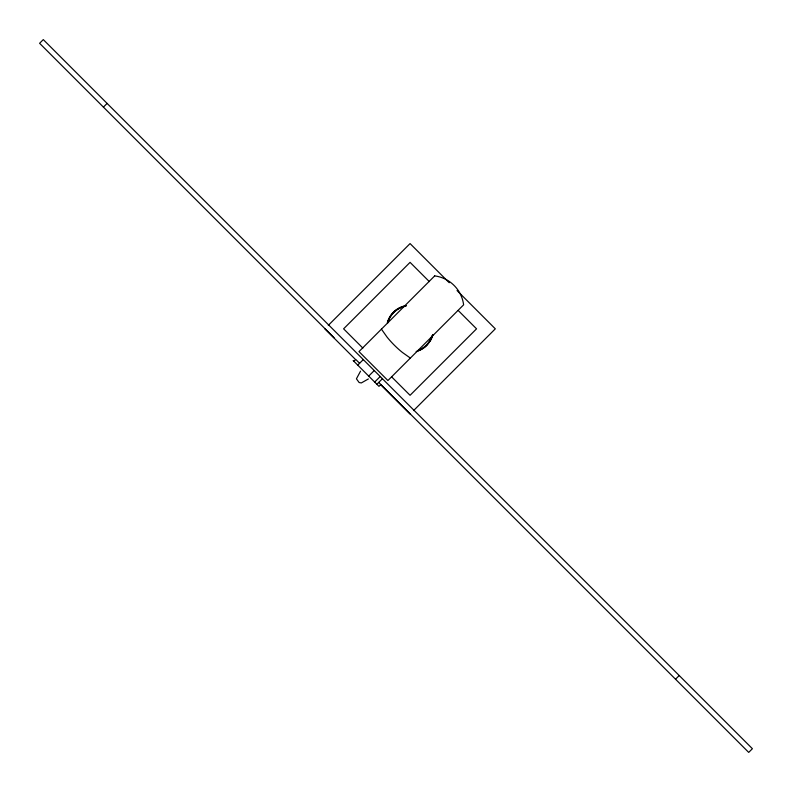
<?xml version="1.0" encoding="UTF-8"?>
<svg xmlns="http://www.w3.org/2000/svg" width="792" height="792" viewBox="0 0 792 792"><rect width="100%" height="100%" fill="white"/><g stroke="black" fill="none" stroke-linecap="round" stroke-linejoin="round"><path stroke-width="1.19" d="M360.558 371.131L356.42 378.814L359.132 382.516L361.32 382.942L368.379 378.952M103.415 107.108L107.108 103.415M328.304 325.344L410.068 243.58L449.212 282.724M353.955 361.34L355.796 359.489L359.598 363.29M357.746 365.132L363.29 359.598M368.706 376.091L374.25 370.557M374.675 382.061L380.219 376.527M376.883 384.268L382.417 378.725M380.813 384.506L378.972 386.357L353.153 360.548M413.553 410.593L495.317 328.828L457.043 290.555M675.527 679.219L679.219 675.527M410.365 358.073L402.376 352.42A32.056 9.771 45 0 1 387.09 337.144L381.437 329.145M429.313 281.596L410.068 262.35L343.599 328.828L362.835 348.064M458.182 310.454L476.546 328.828L410.068 395.297L391.703 376.933M334.105 337.798L39.6 43.293L43.293 39.6L752.4 748.707L748.707 752.4L378.725 382.417M324.829 328.828L355.271 359.271M380.497 384.496L410.068 414.067M432.828 334.917A23.552 23.552 0 0 1 430.472 340.6L426.73 345.48A23.552 23.552 0 0 1 416.166 351.579M387.318 322.73A23.552 23.552 0 0 1 406.385 305.563M432.63 334.868A23.354 23.354 0 0 1 417.285 351.034M387.516 322.78A23.354 23.354 0 0 1 406.415 305.762M431.957 335.927A23.008 23.008 0 0 1 418.315 350.312M387.842 322.869A23.008 23.008 0 0 1 404.118 306.593M434.689 275.893L358.984 351.599L387.912 380.526L463.627 304.821A33.531 33.531 0 0 0 434.689 275.893"/></g></svg>
